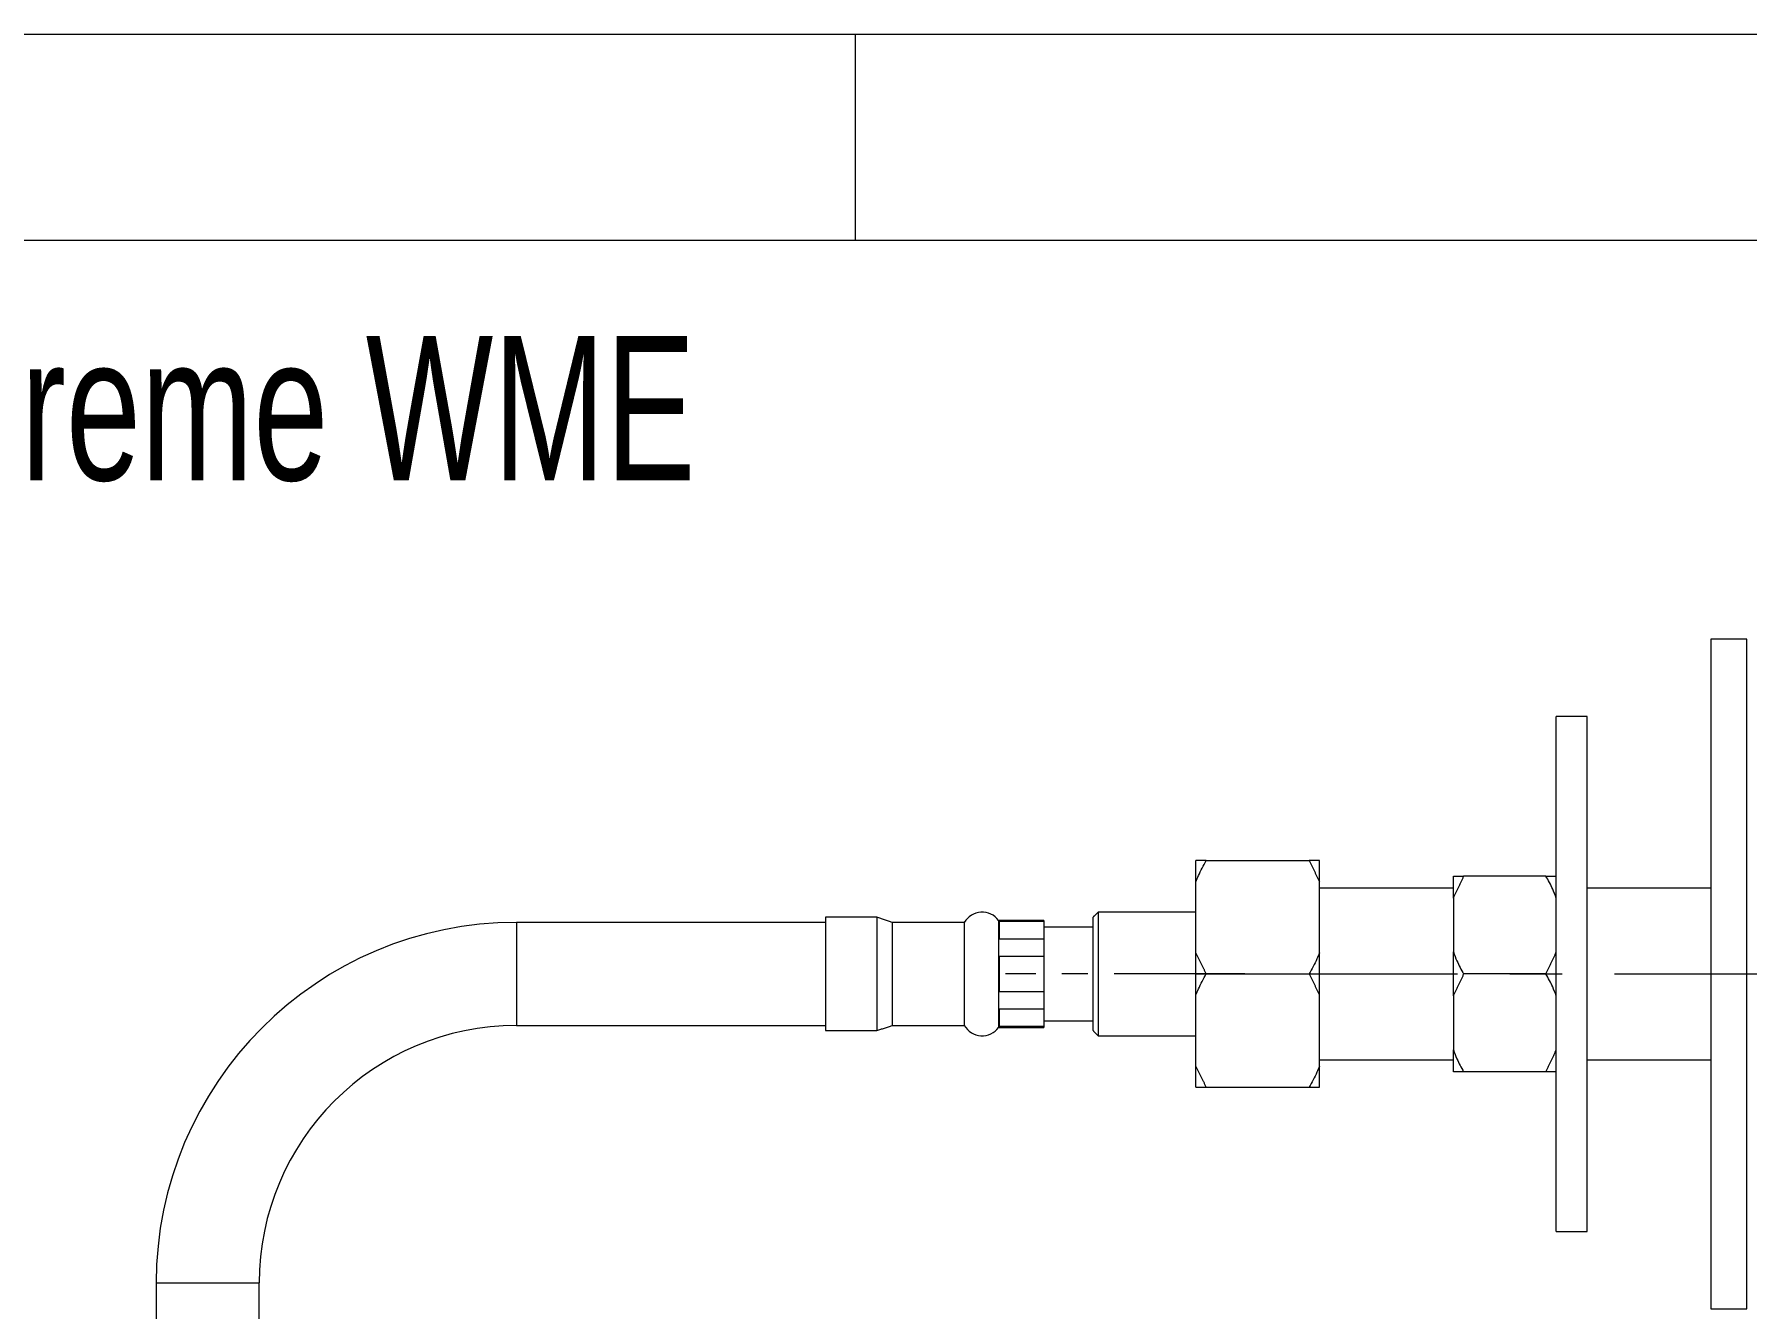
# Model space of a CAD drawing. Header units: millimetres. Extents: x 0 to 420, y 0 to 298.
# Drawn here: x 189.6 to 272.8, y 235.6 to 297.5 of the extents above; entities that cross this region are included whole.
import ezdxf

# ---------------------------------------------------------------- set-up
doc = ezdxf.new("R2010")
doc.units = ezdxf.units.MM
doc.linetypes.add('CENTER', pattern=[10.16, 6.35, -1.27, 1.27, -1.27])
doc.linetypes.add('CENTERX2', pattern=[20.32, 12.7, -2.54, 2.54, -2.54])
doc.layers.add('LEVEL0', color=179, linetype='Continuous')
doc.styles.add('SLDTEXTSTYLE2', font='TXT', dxfattribs={"width": 0.7})

msp = doc.modelspace()

# ---------------------------------------------------------------- linework, layer by layer
at = {"color": 7, "linetype": 'Continuous', "lineweight": 15}
for p, q in [((271.055305, 268.139446), (271.055305, 251.889447)), ((263.555306, 251.889447), (263.555306, 264.389447)), ((265.055305, 251.889447), (265.055305, 264.389447)), ((246.055305, 256.3677), (246.055305, 257.389447)), ((246.555306, 257.389447), (251.555304, 257.389447)), ((252.055306, 256.3677), (252.055306, 257.389447)), ((246.055305, 252.911193), (246.055305, 256.3677)), ((252.055306, 252.911193), (252.055306, 256.3677)), ((258.555306, 255.573838), (258.555306, 256.639447)), ((263.055305, 256.639447), (259.055305, 256.639447)), ((258.555306, 255.573838), (258.555306, 252.955056)), ((228.055303, 254.639447), (228.055303, 249.139447)), ((230.555305, 254.639447), (230.555305, 249.139447)), ((241.055304, 251.889447), (241.055304, 254.639447)), ((241.305304, 254.889447), (241.305304, 251.889447)), ((231.305306, 254.389447), (231.305306, 249.389447)), ((234.805306, 254.389447), (234.805306, 249.389447)), ((236.47133, 254.489447), (236.47133, 249.289447)), ((236.505305, 254.446381), (238.67133, 254.446381)), ((236.505305, 253.576037), (236.505305, 254.446381)), ((238.67133, 254.489447), (238.67133, 254.446381)), ((238.67133, 254.446381), (238.67133, 253.576037)), ((238.67133, 253.576037), (236.505305, 253.576037)), ((238.67133, 253.576037), (238.67133, 252.759791)), ((246.055305, 250.8677), (246.055305, 252.911193)), ((252.055306, 250.8677), (252.055306, 252.911193)), ((258.555306, 250.823838), (258.555306, 252.955056)), ((236.505305, 252.759791), (238.67133, 252.759791)), ((236.505305, 251.019102), (236.505305, 252.759791)), ((238.67133, 252.759791), (238.67133, 251.019102)), ((241.055304, 249.139447), (241.055304, 251.889447)), ((241.305304, 251.889447), (241.305304, 248.889447)), ((246.555306, 251.889447), (251.555304, 251.889447)), ((263.055305, 251.889447), (259.055305, 251.889447)), ((263.555306, 239.389447), (263.555306, 251.889447)), ((265.055305, 239.389447), (265.055305, 251.889447)), ((271.055305, 251.889447), (271.055305, 235.639447)), ((238.67133, 251.019102), (236.505305, 251.019102)), ((238.67133, 251.019102), (238.67133, 250.202857)), ((246.055305, 247.411193), (246.055305, 250.8677)), ((252.055306, 247.411193), (252.055306, 250.8677)), ((258.555306, 250.823838), (258.555306, 248.205056)), ((236.505305, 250.202857), (238.67133, 250.202857)), ((236.505305, 249.332512), (236.505305, 250.202857)), ((238.67133, 250.202857), (238.67133, 249.332512)), ((238.67133, 249.332512), (236.505305, 249.332512)), ((238.67133, 249.332512), (238.67133, 249.289447)), ((258.555306, 247.139447), (258.555306, 248.205056)), ((246.055305, 246.389447), (246.055305, 247.411193)), ((252.055306, 246.389447), (252.055306, 247.411193)), ((263.055305, 247.139447), (259.055305, 247.139447)), ((246.555306, 246.389447), (251.555304, 246.389447))]:
    msp.add_line(p, q, dxfattribs=at)
at = {"color": 7, "linetype": 'Continuous', "lineweight": 0}
for p, q in [((272.805305, 251.889447), (272.805305, 268.139446)), ((213.055307, 254.389447), (213.055307, 249.389447)), ((272.805305, 235.639447), (272.805305, 251.889447)), ((195.555305, 236.889447), (200.555307, 236.889447))]:
    msp.add_line(p, q, dxfattribs=at)
at = {"color": 7, "linetype": 'Continuous', "lineweight": 15}
for centre, radius, start, end in [((235.671331, 253.889447), 1, 36.86989765, 150), ((213.055305, 236.889447), 17.5, 90, 180), ((213.055305, 236.889447), 12.5, 90, 180), ((235.671331, 249.889447), 1, 210, 323.13010235)]:
    msp.add_arc(centre, radius, start, end, dxfattribs=at)
for points in [[(272.805305, 268.139446), (271.055305, 268.139446)], [(265.055305, 264.389447), (263.555306, 264.389447)], [(251.555304, 257.389447), (252.055306, 256.3677)], [(252.055306, 257.389447), (251.555304, 257.389447)], [(259.055305, 256.639447), (258.555306, 255.573838)], [(258.555306, 256.639447), (259.055305, 256.639447)], [(258.555306, 256.054447), (252.055306, 256.054447)], [(271.055305, 256.054447), (265.055305, 256.054447)], [(230.555305, 254.639447), (228.055303, 254.639447)], [(231.305306, 254.389447), (230.555305, 254.639447)], [(241.305304, 254.889447), (241.055304, 254.639447)], [(246.055305, 254.889447), (241.305304, 254.889447)], [(228.055303, 254.389447), (213.055307, 254.389447)], [(234.805306, 254.389447), (231.305306, 254.389447)], [(238.67133, 254.489447), (236.47133, 254.489447)], [(241.055304, 254.164447), (238.67133, 254.164447)], [(246.555306, 251.889447), (246.055305, 252.911193)], [(263.055305, 251.889447), (263.555306, 252.955056)], [(251.555304, 251.889447), (252.055306, 250.8677)], [(259.055305, 251.889447), (258.555306, 250.823838)], [(238.67133, 249.614447), (241.055304, 249.614447)], [(213.055307, 249.389447), (228.055303, 249.389447)], [(228.055303, 249.139447), (230.555305, 249.139447)], [(230.555305, 249.139447), (231.305306, 249.389447)], [(231.305306, 249.389447), (234.805306, 249.389447)], [(236.47133, 249.289447), (238.67133, 249.289447)], [(241.055304, 249.139447), (241.305304, 248.889447)], [(241.305304, 248.889447), (246.055305, 248.889447)], [(263.055305, 247.139447), (263.555306, 248.205056)], [(246.555306, 246.389447), (246.055305, 247.411193)], [(252.055306, 247.724447), (258.555306, 247.724447)], [(263.555306, 247.139447), (263.055305, 247.139447)], [(265.055305, 247.724447), (271.055305, 247.724447)], [(246.055305, 246.389447), (246.555306, 246.389447)], [(263.555306, 239.389447), (265.055305, 239.389447)], [(195.555305, 236.889447), (195.555305, 213.889448)], [(200.555307, 213.889448), (200.555307, 236.889447)], [(271.055305, 235.639447), (272.805305, 235.639447)]]:
    msp.add_open_spline(points, degree=1, dxfattribs=at)
for points, knots in [([(246.055305, 256.3677), (246.09574, 256.46629), (246.238827, 256.815166), (246.423104, 257.149554), (246.555306, 257.389447)], [0, 0, 0, 0, 0.282594217, 1, 1, 1, 1]), ([(246.555306, 257.389447), (246.505618, 257.389447), (246.316856, 257.389447), (246.16626, 257.389447), (246.055305, 257.389447)], [0, 0, 0, 0, 0.263225302, 1, 1, 1, 1]), ([(263.555306, 255.573838), (263.499951, 255.719753), (263.361524, 256.08465), (263.170152, 256.431372), (263.055305, 256.639447)], [0, 0, 0, 0, 0.399880561, 1, 1, 1, 1]), ([(263.055305, 256.639447), (263.0975, 256.639447), (263.293338, 256.639447), (263.440136, 256.639447), (263.555306, 256.639447)], [0, 0, 0, 0, 0.215457198, 1, 1, 1, 1]), ([(252.055306, 252.911193), (252.01487, 252.812603), (251.871783, 252.463728), (251.687506, 252.129339), (251.555304, 251.889447)], [0, 0, 0, 0, 0.282594079, 1, 1, 1, 1]), ([(258.555306, 252.955056), (258.61066, 252.809141), (258.749086, 252.444243), (258.940458, 252.097521), (259.055305, 251.889447)], [0, 0, 0, 0, 0.399880236, 1, 1, 1, 1]), ([(246.055305, 250.8677), (246.09574, 250.96629), (246.238827, 251.315166), (246.423104, 251.649554), (246.555306, 251.889447)], [0, 0, 0, 0, 0.282594079, 1, 1, 1, 1]), ([(263.555306, 250.823838), (263.499951, 250.969753), (263.361524, 251.33465), (263.170152, 251.681372), (263.055305, 251.889447)], [0, 0, 0, 0, 0.399880374, 1, 1, 1, 1]), ([(258.555306, 248.205056), (258.610659, 248.059141), (258.749086, 247.694243), (258.940458, 247.347521), (259.055305, 247.139447)], [0, 0, 0, 0, 0.399880423, 1, 1, 1, 1]), ([(252.055306, 247.411193), (252.01487, 247.312603), (251.871783, 246.963728), (251.687506, 246.629339), (251.555304, 246.389447)], [0, 0, 0, 0, 0.282594217, 1, 1, 1, 1]), ([(259.055305, 247.139447), (259.01311, 247.139447), (258.817273, 247.139447), (258.670475, 247.139447), (258.555306, 247.139447)], [0, 0, 0, 0, 0.215457252, 1, 1, 1, 1]), ([(251.555304, 246.389447), (251.604992, 246.389447), (251.793754, 246.389447), (251.94435, 246.389447), (252.055306, 246.389447)], [0, 0, 0, 0, 0.263225302, 1, 1, 1, 1])]:
    msp.add_open_spline(points, degree=3, knots=knots, dxfattribs=at)
at = {"layer": 'LEVEL0', "color": 179, "linetype": 'Continuous', "lineweight": 0}
msp.add_line((-0.5, 297.5), (419.5, 297.5), dxfattribs=at)
at = {"layer": 'LEVEL0', "color": 179, "linetype": 'Continuous', "lineweight": 15}
for p, q in [((229.5, 297.5), (229.5, 287.5)), ((9.5, 287.5), (414.500006, 287.499995))]:
    msp.add_line(p, q, dxfattribs=at)
at = {"layer": 'LEVEL0', "color": 7, "linetype": 'CENTER', "lineweight": 0}
msp.add_line((248.430305, 251.889447), (236.805305, 251.889447), dxfattribs=at)
at = {"layer": 'LEVEL0', "color": 7, "linetype": 'CENTERX2', "lineweight": 0}
msp.add_line((246.055305, 251.889447), (340.049671, 251.889447), dxfattribs=at)

# ---------------------------------------------------------------- texts
at = {"layer": 'LEVEL0', "color": 7, "insert": (179.521638, 282.854668), "char_height": 7, "attachment_point": 1, "style": 'SLDTEXTSTYLE2'}
msp.add_mtext('Extreme WME', dxfattribs=at)

doc.saveas('drawing.dxf')
